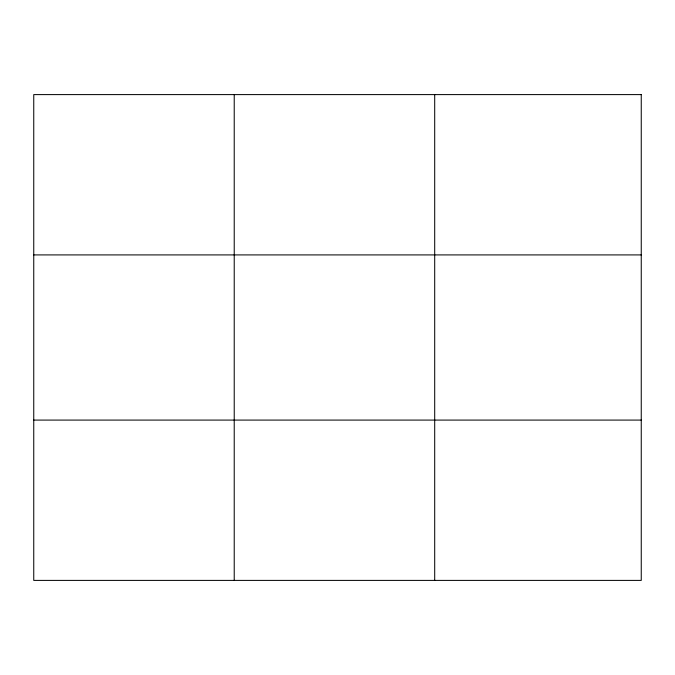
<?xml version="1.0" encoding="UTF-8"?>
<svg xmlns="http://www.w3.org/2000/svg" width="675" height="675" viewBox="0 0 675 675"><rect width="100%" height="100%" fill="white"/><g stroke="black" fill="none" stroke-linecap="round" stroke-linejoin="round"><path stroke-width="1.01" d="M234.225 580.399L234.225 94.601M434.7 580.399L434.7 94.601M33.75 254.914L641.25 254.914M33.75 420.086L641.25 420.086M641.25 94.601L641.25 580.399L33.75 580.399L33.75 94.601L641.25 94.601"/></g></svg>
